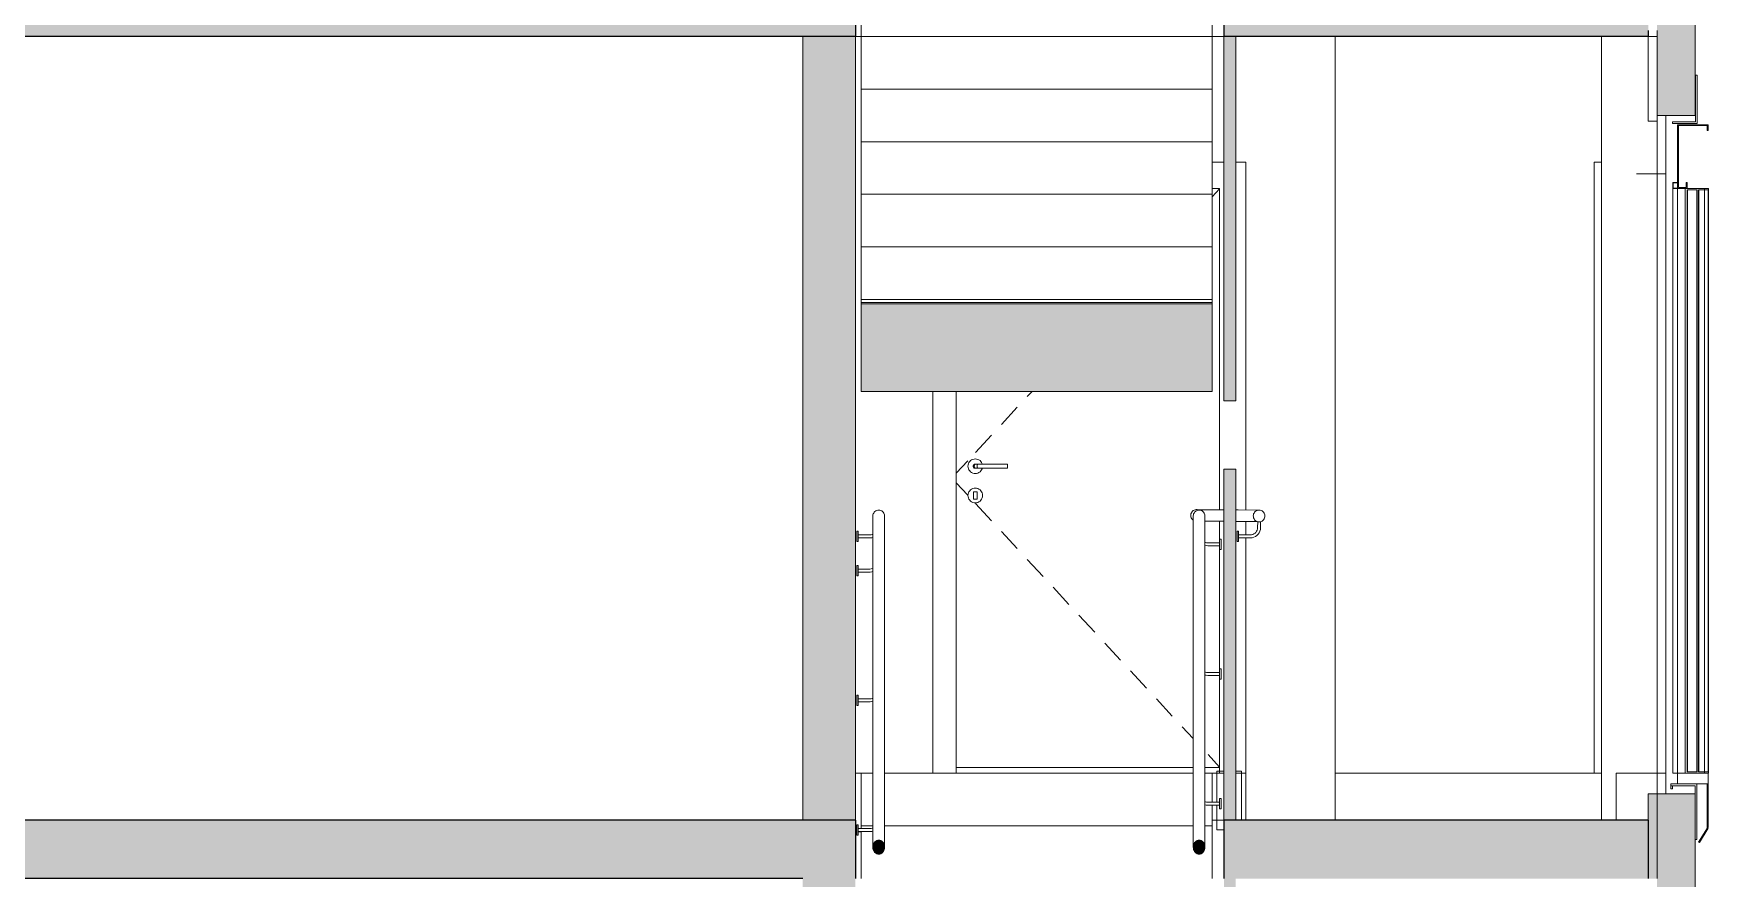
# Model space of a CAD drawing. Header units: metres. Extents: x -35.8 to 4.8, y -7.2 to 21.5.
# Drawn here: x -11.58 to -5.86, y 11.31 to 14.2 of the extents above; entities that cross this region are included whole.
import ezdxf

# ---------------------------------------------------------------- set-up
doc = ezdxf.new("R2010")
doc.units = ezdxf.units.M
doc.header["$MEASUREMENT"] = 0
doc.linetypes.add('STRICHLINIE', pattern=[0.75, 0.5, -0.25])
for name, color, linetype in [('A_Schnitt A Lift RB_1_120 Wand Innen tragend', 7, 'Continuous'), ('A_Schnitt A Lift RB_1_210 Decke', 7, 'Continuous'), ('A_Schnitt A Lift RB_1_270 Deckendurchbruchsymbol', 7, 'Continuous'), ('A_Schnitt A Lift RB_1_410 Treppe', 7, 'Continuous'), ('A_Schnitt A Lift RB_1_430 Aufzug', 7, 'Continuous'), ('A_Schnitt A Lift RB_1_450 Absturzsicherung', 7, 'Continuous')]:
    doc.layers.add(name, color=color, linetype=linetype)

msp = doc.modelspace()

# ---------------------------------------------------------------- hatches: boundary and pattern name
at = {"layer": 'A_Schnitt A Lift RB_1_120 Wand Innen tragend', "linetype": 'Continuous', "lineweight": 0, "true_color": 0x000000}
for points in [[(-8.775, 14.19), (-8.955, 14.19), (-8.955, 11.51), (-8.775, 11.51)], [(-8.775, 11.31), (-8.955, 11.31), (-8.955, 8.63), (-8.775, 8.63)]]:
    msp.add_hatch(color=18, dxfattribs=at).paths.add_polyline_path(points)
at = {"layer": 'A_Schnitt A Lift RB_1_210 Decke', "linetype": 'Continuous', "lineweight": 0, "true_color": 0x000000}
for points in [[(-11.7, 14.19), (-8.775, 14.19), (-8.775, 14.41), (-11.7, 14.41)], [(-7.515, 14.41), (-7.515, 14.19), (-6.065, 14.19), (-6.065, 14.41)], [(-11.7, 11.31), (-8.775, 11.31), (-8.775, 11.51), (-11.7, 11.51)], [(-7.515, 11.51), (-7.515, 11.31), (-6.065, 11.31), (-6.065, 11.51)]]:
    msp.add_hatch(color=18, dxfattribs=at).paths.add_polyline_path(points)
at = {"layer": 'A_Schnitt A Lift RB_1_410 Treppe', "linetype": 'Continuous', "lineweight": 0, "true_color": 0x000000}
for points in [[(-7.555, 13.275), (-8.755, 13.275), (-8.755, 12.9761), (-7.555, 12.9761)], [(-8.7147, 11.4216), (-8.715, 11.4174), (-8.7147, 11.4132), (-8.7138, 11.4092), (-8.7123, 11.4054), (-8.7103, 11.4019), (-8.7079, 11.399), (-8.705, 11.3966), (-8.7018, 11.3948), (-8.6985, 11.3937), (-8.695, 11.3934), (-8.6915, 11.3937), (-8.6882, 11.3948), (-8.685, 11.3966), (-8.6821, 11.399), (-8.6797, 11.4019), (-8.6777, 11.4054), (-8.6762, 11.4092), (-8.6753, 11.4132), (-8.675, 11.4174), (-8.6753, 11.4216), (-8.6762, 11.4256), (-8.6777, 11.4294), (-8.6797, 11.4328), (-8.6821, 11.4358), (-8.685, 11.4382), (-8.6882, 11.44), (-8.6915, 11.4411), (-8.695, 11.4414), (-8.6985, 11.4411), (-8.7018, 11.44), (-8.705, 11.4382), (-8.7079, 11.4358), (-8.7103, 11.4328), (-8.7123, 11.4294), (-8.7138, 11.4256)], [(-7.6197, 11.4216), (-7.62, 11.4174), (-7.6197, 11.4132), (-7.6188, 11.4092), (-7.6173, 11.4054), (-7.6153, 11.4019), (-7.6129, 11.399), (-7.61, 11.3966), (-7.6068, 11.3948), (-7.6035, 11.3937), (-7.6, 11.3934), (-7.5965, 11.3937), (-7.5932, 11.3948), (-7.59, 11.3966), (-7.5871, 11.399), (-7.5847, 11.4019), (-7.5827, 11.4054), (-7.5812, 11.4092), (-7.5803, 11.4132), (-7.58, 11.4174), (-7.5803, 11.4216), (-7.5812, 11.4256), (-7.5827, 11.4294), (-7.5847, 11.4328), (-7.5871, 11.4358), (-7.59, 11.4382), (-7.5932, 11.44), (-7.5965, 11.4411), (-7.6, 11.4414), (-7.6035, 11.4411), (-7.6068, 11.44), (-7.61, 11.4382), (-7.6129, 11.4358), (-7.6153, 11.4328), (-7.6173, 11.4294), (-7.6188, 11.4256)]]:
    msp.add_hatch(color=18, dxfattribs=at).paths.add_polyline_path(points)
at = {"layer": 'A_Schnitt A Lift RB_1_430 Aufzug', "linetype": 'Continuous', "lineweight": 0, "true_color": 0x000000}
for points in [[(-5.905, 13.92), (-5.905, 14.5), (-6.035, 14.5), (-6.035, 13.92)], [(-6.035, 11.6), (-6.065, 11.6), (-6.065, 11.31), (-6.035, 11.31)], [(-5.905, 11.6), (-6.035, 11.6), (-6.035, 11.04), (-5.905, 11.04)]]:
    msp.add_hatch(color=18, dxfattribs=at).paths.add_polyline_path(points)
at = {"layer": 'A_Schnitt A Lift RB_1_450 Absturzsicherung', "linetype": 'Continuous', "lineweight": 0, "true_color": 0x000000}
for points in [[(-7.475, 12.9433), (-7.475, 14.19), (-7.515, 14.19), (-7.515, 12.9433)], [(-7.515, 12.71), (-7.515, 11.51), (-7.475, 11.51), (-7.475, 12.71)], [(-7.515, 10.1053), (-7.475, 10.1053), (-7.475, 11.31), (-7.515, 11.31)]]:
    msp.add_hatch(color=18, dxfattribs=at).paths.add_polyline_path(points)

# ---------------------------------------------------------------- linework, layer by layer
at = {"layer": 'A_Schnitt A Lift RB_1_120 Wand Innen tragend', "color": 7, "linetype": 'Continuous', "lineweight": 18, "ltscale": 1000}
for p, q in [((-8.955, 14.19), (-8.955, 11.51)), ((-8.775, 14.19), (-8.775, 11.51)), ((-7.135, 11.51), (-7.135, 14.19)), ((-6.225, 11.51), (-6.225, 14.19))]:
    msp.add_line(p, q, dxfattribs=at)
at = {"layer": 'A_Schnitt A Lift RB_1_120 Wand Innen tragend', "color": 7, "linetype": 'Continuous', "lineweight": 13, "ltscale": 1000}
for p, q in [((-7.515, 13.76), (-7.555, 13.76)), ((-7.44, 13.76), (-7.475, 13.76)), ((-7.44, 12.5703), (-7.44, 13.76)), ((-6.25, 13.76), (-6.25, 11.67)), ((-6.25, 13.76), (-6.225, 13.76)), ((-7.555, 13.67), (-7.53, 13.67)), ((-7.53, 13.6688), (-7.555, 13.6418)), ((-7.53, 13.67), (-7.53, 12.5711)), ((-8.51, 12.9761), (-8.51, 11.67)), ((-8.43, 11.69), (-8.43, 12.9761)), ((-8.171, 12.9761), (-8.1874, 12.9584)), ((-8.2214, 12.9217), (-8.2757, 12.863)), ((-8.3097, 12.8263), (-8.364, 12.7675)), ((-8.3907, 12.7387), (-8.43, 12.6962)), ((-8.3896, 12.7243), (-8.39, 12.72)), ((-8.39, 12.72), (-8.3896, 12.7157)), ((-8.3885, 12.7286), (-8.3896, 12.7243)), ((-8.3896, 12.7157), (-8.3885, 12.7114)), ((-8.3867, 12.7325), (-8.3885, 12.7286)), ((-8.3885, 12.7114), (-8.3867, 12.7075)), ((-8.3842, 12.7361), (-8.3867, 12.7325)), ((-8.3811, 12.7392), (-8.3842, 12.7361)), ((-8.3775, 12.7417), (-8.3811, 12.7392)), ((-8.3736, 12.7435), (-8.3775, 12.7417)), ((-8.3693, 12.7446), (-8.3736, 12.7435)), ((-8.3719, 12.7212), (-8.372, 12.72)), ((-8.372, 12.72), (-8.3719, 12.7188)), ((-8.3716, 12.7224), (-8.3719, 12.7212)), ((-8.3719, 12.7188), (-8.3716, 12.7176)), ((-8.3711, 12.7235), (-8.3716, 12.7224)), ((-8.3716, 12.7176), (-8.3711, 12.7165)), ((-8.3704, 12.7245), (-8.3711, 12.7235)), ((-8.3711, 12.7165), (-8.3704, 12.7155)), ((-8.3695, 12.7254), (-8.3704, 12.7245)), ((-8.3704, 12.7155), (-8.3695, 12.7146)), ((-8.3685, 12.7261), (-8.3695, 12.7254)), ((-8.3695, 12.7146), (-8.3685, 12.7139)), ((-8.365, 12.745), (-8.3693, 12.7446)), ((-8.3686, 12.7212), (-8.3687, 12.72)), ((-8.3687, 12.72), (-8.3686, 12.7188)), ((-8.3684, 12.7224), (-8.3686, 12.7212)), ((-8.3686, 12.7188), (-8.3684, 12.7176)), ((-8.3674, 12.7266), (-8.3685, 12.7261)), ((-8.3685, 12.7139), (-8.3674, 12.7134)), ((-8.3679, 12.7235), (-8.3684, 12.7224)), ((-8.3684, 12.7176), (-8.3679, 12.7165)), ((-8.3673, 12.7245), (-8.3679, 12.7235)), ((-8.3679, 12.7165), (-8.3673, 12.7155)), ((-8.3662, 12.7269), (-8.3674, 12.7266)), ((-8.3674, 12.7134), (-8.3662, 12.7131)), ((-8.3665, 12.7254), (-8.3673, 12.7245)), ((-8.3673, 12.7155), (-8.3665, 12.7146)), ((-8.3656, 12.7261), (-8.3665, 12.7254)), ((-8.3665, 12.7146), (-8.3656, 12.7139)), ((-8.365, 12.727), (-8.3662, 12.7269)), ((-8.3662, 12.7131), (-8.365, 12.713)), ((-8.3607, 12.7446), (-8.365, 12.745)), ((-8.365, 12.727), (-8.3625, 12.727)), ((-8.365, 12.713), (-8.3625, 12.713)), ((-8.3625, 12.727), (-8.3555, 12.727)), ((-8.3625, 12.713), (-8.3555, 12.713)), ((-8.3564, 12.7435), (-8.3607, 12.7446)), ((-8.3589, 12.7224), (-8.3591, 12.7212)), ((-8.3591, 12.7212), (-8.3591, 12.72)), ((-8.3591, 12.72), (-8.3591, 12.7188)), ((-8.3591, 12.7188), (-8.3589, 12.7176)), ((-8.3586, 12.7235), (-8.3589, 12.7224)), ((-8.3589, 12.7176), (-8.3586, 12.7165)), ((-8.3583, 12.7245), (-8.3586, 12.7235)), ((-8.3586, 12.7165), (-8.3583, 12.7155)), ((-8.3578, 12.7254), (-8.3583, 12.7245)), ((-8.3583, 12.7155), (-8.3578, 12.7146)), ((-8.3573, 12.7261), (-8.3578, 12.7254)), ((-8.3578, 12.7146), (-8.3573, 12.7139)), ((-8.3525, 12.7417), (-8.3564, 12.7435)), ((-8.3555, 12.727), (-8.346, 12.727)), ((-8.3555, 12.713), (-8.346, 12.713)), ((-8.3489, 12.7392), (-8.3525, 12.7417)), ((-8.3458, 12.7361), (-8.3489, 12.7392)), ((-8.346, 12.727), (-8.255, 12.727)), ((-8.346, 12.713), (-8.255, 12.713)), ((-8.3433, 12.7325), (-8.3458, 12.7361)), ((-8.3415, 12.7286), (-8.3433, 12.7325)), ((-8.3433, 12.7075), (-8.3415, 12.7114)), ((-8.3411, 12.727), (-8.3415, 12.7286)), ((-8.3415, 12.7114), (-8.3411, 12.713)), ((-8.255, 12.727), (-8.255, 12.7269)), ((-8.255, 12.7269), (-8.255, 12.7266)), ((-8.255, 12.7266), (-8.255, 12.7261)), ((-8.255, 12.7261), (-8.255, 12.7254)), ((-8.255, 12.7254), (-8.255, 12.7245)), ((-8.255, 12.7245), (-8.255, 12.7235)), ((-8.255, 12.7235), (-8.255, 12.7224)), ((-8.255, 12.7224), (-8.255, 12.7212)), ((-8.255, 12.7212), (-8.255, 12.72)), ((-8.255, 12.72), (-8.255, 12.7188)), ((-8.255, 12.7188), (-8.255, 12.7176)), ((-8.255, 12.7176), (-8.255, 12.7165)), ((-8.255, 12.7165), (-8.255, 12.7155)), ((-8.255, 12.7155), (-8.255, 12.7146)), ((-8.255, 12.7146), (-8.255, 12.7139)), ((-8.255, 12.7139), (-8.255, 12.7134)), ((-8.255, 12.7134), (-8.255, 12.7131)), ((-8.255, 12.7131), (-8.255, 12.713)), ((-8.3907, 12.6213), (-8.43, 12.6638)), ((-8.3867, 12.7075), (-8.3842, 12.7039)), ((-8.3842, 12.7039), (-8.3811, 12.7008)), ((-8.3811, 12.7008), (-8.3775, 12.6983)), ((-8.3775, 12.6983), (-8.3736, 12.6965)), ((-8.3736, 12.6965), (-8.3693, 12.6954)), ((-8.3693, 12.6954), (-8.365, 12.695)), ((-8.365, 12.695), (-8.3607, 12.6954)), ((-8.3607, 12.6954), (-8.3564, 12.6965)), ((-8.3564, 12.6965), (-8.3525, 12.6983)), ((-8.3525, 12.6983), (-8.3489, 12.7008)), ((-8.3489, 12.7008), (-8.3458, 12.7039)), ((-8.3458, 12.7039), (-8.3433, 12.7075)), ((-8.3896, 12.6243), (-8.39, 12.62)), ((-8.39, 12.62), (-8.3896, 12.6157)), ((-8.3885, 12.6286), (-8.3896, 12.6243)), ((-8.3896, 12.6157), (-8.3885, 12.6114)), ((-8.3867, 12.6325), (-8.3885, 12.6286)), ((-8.3885, 12.6114), (-8.3867, 12.6075)), ((-8.3842, 12.6361), (-8.3867, 12.6325)), ((-8.3867, 12.6075), (-8.3842, 12.6039)), ((-8.3811, 12.6392), (-8.3842, 12.6361)), ((-8.3842, 12.6039), (-8.3811, 12.6008)), ((-8.3775, 12.6417), (-8.3811, 12.6392)), ((-8.3811, 12.6008), (-8.3775, 12.5983)), ((-8.3736, 12.6435), (-8.3775, 12.6417)), ((-8.3775, 12.5983), (-8.3736, 12.5965)), ((-8.3693, 12.6446), (-8.3736, 12.6435)), ((-8.3736, 12.5965), (-8.3693, 12.5954)), ((-8.371, 12.607), (-8.371, 12.633)), ((-8.371, 12.633), (-8.359, 12.633)), ((-8.359, 12.607), (-8.371, 12.607)), ((-8.365, 12.645), (-8.3693, 12.6446)), ((-8.3693, 12.5954), (-8.365, 12.595)), ((-8.3607, 12.6446), (-8.365, 12.645)), ((-8.365, 12.595), (-8.3607, 12.5954)), ((-8.3564, 12.6435), (-8.3607, 12.6446)), ((-8.3607, 12.5954), (-8.3564, 12.5965)), ((-8.359, 12.633), (-8.359, 12.607)), ((-8.3525, 12.6417), (-8.3564, 12.6435)), ((-8.3564, 12.5965), (-8.3525, 12.5983)), ((-8.3489, 12.6392), (-8.3525, 12.6417)), ((-8.3525, 12.5983), (-8.3489, 12.6008)), ((-8.3458, 12.6361), (-8.3489, 12.6392)), ((-8.3489, 12.6008), (-8.3458, 12.6039)), ((-8.3433, 12.6325), (-8.3458, 12.6361)), ((-8.3458, 12.6039), (-8.3433, 12.6075)), ((-8.3415, 12.6286), (-8.3433, 12.6325)), ((-8.3433, 12.6075), (-8.3415, 12.6114)), ((-8.3404, 12.6243), (-8.3415, 12.6286)), ((-8.3415, 12.6114), (-8.3404, 12.6157)), ((-8.34, 12.62), (-8.3404, 12.6243)), ((-8.3404, 12.6157), (-8.34, 12.62)), ((-8.3097, 12.5337), (-8.364, 12.5925)), ((-8.2214, 12.4383), (-8.2757, 12.497)), ((-7.53, 12.5314), (-7.53, 12.4707)), ((-7.44, 12.485), (-7.44, 12.5305)), ((-7.53, 12.4357), (-7.53, 12.0269)), ((-7.44, 11.67), (-7.44, 12.475)), ((-8.1331, 12.3429), (-8.1874, 12.4016)), ((-8.0448, 12.2475), (-8.0991, 12.3062)), ((-7.9565, 12.1521), (-8.0108, 12.2108)), ((-7.8682, 12.0567), (-7.9225, 12.1154)), ((-7.7799, 11.9612), (-7.8342, 12.02)), ((-7.53, 11.9919), (-7.53, 11.69)), ((-7.6916, 11.8658), (-7.7459, 11.9245)), ((-7.62, 11.7885), (-7.6576, 11.8291)), ((-8.43, 11.69), (-7.62, 11.69)), ((-8.43, 11.67), (-8.43, 11.69)), ((-7.58, 11.69), (-7.53, 11.69)), ((-7.53, 11.6912), (-7.5693, 11.7337)), ((-7.53, 11.69), (-7.53, 11.67)), ((-7.53, 11.67), (-7.555, 11.67)), ((-7.53, 11.67), (-7.515, 11.67)), ((-7.475, 11.67), (-7.44, 11.67)), ((-7.44, 11.67), (-7.44, 11.51)), ((-6.25, 11.67), (-6.225, 11.67))]:
    msp.add_line(p, q, dxfattribs=at)
at = {"layer": 'A_Schnitt A Lift RB_1_210 Decke', "color": 7, "linetype": 'Continuous', "lineweight": 25, "ltscale": 1000}
for p, q in [((-8.775, 14.41), (-8.775, 14.19)), ((-7.515, 14.41), (-7.515, 14.19)), ((-6.065, 14.21), (-6.065, 14.19)), ((-8.775, 14.19), (-8.955, 14.19)), ((-7.475, 14.19), (-7.515, 14.19)), ((-6.065, 14.19), (-7.475, 14.19)), ((-8.775, 11.51), (-8.955, 11.51)), ((-8.775, 11.51), (-8.775, 11.31)), ((-7.515, 11.51), (-7.515, 11.31)), ((-7.475, 11.51), (-7.515, 11.51)), ((-6.065, 11.51), (-7.475, 11.51)), ((-6.065, 11.51), (-6.065, 11.31))]:
    msp.add_line(p, q, dxfattribs=at)
at = {"layer": 'A_Schnitt A Lift RB_1_210 Decke', "color": 7, "linetype": 'Continuous', "lineweight": 13, "ltscale": 1000}
for p, q in [((-8.755, 14.19), (-8.775, 14.19)), ((-7.515, 14.19), (-7.555, 14.19))]:
    msp.add_line(p, q, dxfattribs=at)
at = {"layer": 'A_Schnitt A Lift RB_1_210 Decke', "color": 255, "linetype": 'Continuous', "lineweight": 13, "ltscale": 1000}
msp.add_line((-7.555, 11.51), (-7.515, 11.51), dxfattribs=at)
at = {"layer": 'A_Schnitt A Lift RB_1_210 Decke', "color": 7, "linetype": 'Continuous', "lineweight": 25, "ltscale": 1000, "flags": 128}
for points in [[(-8.955, 14.19), (-11.7, 14.19), (-14.69, 14.19)], [(-8.955, 11.51), (-11.7, 11.51), (-14.69, 11.51)], [(-8.955, 11.31), (-11.7, 11.31), (-15.66, 11.31)]]:
    msp.add_lwpolyline(points, dxfattribs=at)
at = {"layer": 'A_Schnitt A Lift RB_1_270 Deckendurchbruchsymbol', "color": 7, "linetype": 'Continuous', "lineweight": 13, "ltscale": 1000}
for p, q in [((-6.175, 14.19), (-6.035, 14.19)), ((-6.065, 13.9), (-6.065, 14.19)), ((-6.035, 13.9), (-6.065, 13.9)), ((-7.135, 11.67), (-6.25, 11.67)), ((-6.175, 11.67), (-6.035, 11.67)), ((-6.175, 11.51), (-6.175, 11.67))]:
    msp.add_line(p, q, dxfattribs=at)
at = {"layer": 'A_Schnitt A Lift RB_1_410 Treppe', "color": 7, "linetype": 'Continuous', "lineweight": 18, "ltscale": 1000}
for p, q in [((-8.755, 14.19), (-8.755, 14.3507)), ((-7.555, 14.19), (-7.555, 14.36)), ((-8.755, 14.19), (-7.555, 14.19)), ((-8.755, 14.18), (-8.755, 14.19)), ((-8.755, 14.01), (-8.755, 14.18)), ((-7.555, 14.18), (-7.555, 14.19)), ((-7.555, 14.01), (-7.555, 14.18)), ((-8.755, 14.01), (-7.555, 14.01)), ((-8.755, 14), (-8.755, 14.01)), ((-8.755, 13.83), (-8.755, 14)), ((-7.555, 14), (-7.555, 14.01)), ((-7.555, 13.83), (-7.555, 14)), ((-8.755, 13.83), (-7.555, 13.83)), ((-8.755, 13.82), (-8.755, 13.83)), ((-8.755, 13.65), (-8.755, 13.82)), ((-7.555, 13.82), (-7.555, 13.83)), ((-7.555, 13.65), (-7.555, 13.82)), ((-8.755, 13.65), (-7.555, 13.65)), ((-8.755, 13.64), (-8.755, 13.65)), ((-8.755, 13.47), (-8.755, 13.64)), ((-7.555, 13.64), (-7.555, 13.65)), ((-7.555, 13.47), (-7.555, 13.64)), ((-8.755, 13.47), (-7.555, 13.47)), ((-8.755, 13.46), (-8.755, 13.47)), ((-8.755, 13.29), (-8.755, 13.46)), ((-7.555, 13.46), (-7.555, 13.47)), ((-7.555, 13.29), (-7.555, 13.46)), ((-8.755, 13.29), (-8.755, 13.28)), ((-7.555, 13.29), (-8.755, 13.29)), ((-7.555, 13.29), (-7.555, 13.28)), ((-7.555, 13.28), (-8.755, 13.28)), ((-8.755, 13.275), (-8.755, 13.28)), ((-8.755, 13.275), (-8.755, 12.9761)), ((-7.555, 13.275), (-8.755, 13.275)), ((-7.555, 13.28), (-7.555, 13.275)), ((-7.555, 13.275), (-7.555, 12.9761)), ((-7.555, 12.9761), (-8.755, 12.9761)), ((-8.755, 11.49), (-8.755, 11.67)), ((-8.715, 11.67), (-8.755, 11.67)), ((-7.62, 11.67), (-8.675, 11.67)), ((-7.555, 11.67), (-7.58, 11.67)), ((-7.555, 11.5707), (-7.555, 11.67)), ((-7.555, 11.49), (-7.555, 11.5607)), ((-8.755, 11.49), (-8.715, 11.49)), ((-8.755, 11.4807), (-8.755, 11.49)), ((-8.755, 11.31), (-8.755, 11.4707)), ((-8.675, 11.49), (-7.62, 11.49)), ((-7.58, 11.49), (-7.555, 11.49)), ((-7.555, 11.48), (-7.555, 11.49)), ((-7.555, 11.31), (-7.555, 11.48))]:
    msp.add_line(p, q, dxfattribs=at)
at = {"layer": 'A_Schnitt A Lift RB_1_410 Treppe', "color": 7, "linetype": 'Continuous', "lineweight": 13, "ltscale": 1000}
for p, q in [((-8.7147, 12.5535), (-8.715, 12.55)), ((-8.715, 12.55), (-8.715, 11.4174)), ((-8.7138, 12.5568), (-8.7147, 12.5535)), ((-8.7123, 12.56), (-8.7138, 12.5568)), ((-8.7103, 12.5629), (-8.7123, 12.56)), ((-8.7079, 12.5653), (-8.7103, 12.5629)), ((-8.705, 12.5673), (-8.7079, 12.5653)), ((-8.7018, 12.5688), (-8.705, 12.5673)), ((-8.6985, 12.5697), (-8.7018, 12.5688)), ((-8.695, 12.57), (-8.6985, 12.5697)), ((-8.6915, 12.5697), (-8.695, 12.57)), ((-8.6882, 12.5688), (-8.6915, 12.5697)), ((-8.685, 12.5673), (-8.6882, 12.5688)), ((-8.6821, 12.5653), (-8.685, 12.5673)), ((-8.6797, 12.5629), (-8.6821, 12.5653)), ((-8.6777, 12.56), (-8.6797, 12.5629)), ((-8.6762, 12.5568), (-8.6777, 12.56)), ((-8.6753, 12.5535), (-8.6762, 12.5568)), ((-8.675, 12.55), (-8.6753, 12.5535)), ((-8.675, 12.55), (-8.675, 11.4174)), ((-7.6285, 12.5502), (-7.6284, 12.5537)), ((-7.6279, 12.5468), (-7.6285, 12.5502)), ((-7.6284, 12.5537), (-7.6278, 12.5572)), ((-7.6267, 12.5435), (-7.6279, 12.5468)), ((-7.6278, 12.5572), (-7.6266, 12.5604)), ((-7.625, 12.5405), (-7.6267, 12.5435)), ((-7.6266, 12.5604), (-7.6249, 12.5634)), ((-7.6227, 12.5378), (-7.625, 12.5405)), ((-7.62, 12.5379), (-7.625, 12.5405)), ((-7.6249, 12.5634), (-7.6226, 12.5661)), ((-7.6201, 12.5356), (-7.6227, 12.5378)), ((-7.62, 12.5367), (-7.6227, 12.5378)), ((-7.6226, 12.5661), (-7.6199, 12.5683)), ((-7.62, 12.55), (-7.6197, 12.5535)), ((-7.62, 11.4174), (-7.62, 12.55)), ((-7.6199, 12.5683), (-7.6169, 12.5701)), ((-7.6197, 12.5535), (-7.6188, 12.5568)), ((-7.6188, 12.5568), (-7.6173, 12.56)), ((-7.6173, 12.56), (-7.6153, 12.5629)), ((-7.6169, 12.5701), (-7.6136, 12.5712)), ((-7.6153, 12.5629), (-7.6129, 12.5653)), ((-7.6136, 12.5712), (-7.6102, 12.5718)), ((-7.6129, 12.5653), (-7.61, 12.5673)), ((-7.6102, 12.5718), (-7.6067, 12.5718)), ((-7.61, 12.5673), (-7.6068, 12.5688)), ((-7.6068, 12.5688), (-7.6035, 12.5697)), ((-7.6067, 12.5718), (-7.515, 12.5709)), ((-7.6035, 12.5697), (-7.6, 12.57)), ((-7.6033, 12.5712), (-7.6, 12.57)), ((-7.6033, 12.5712), (-7.515, 12.5707)), ((-7.6, 12.57), (-7.5965, 12.5697)), ((-7.5965, 12.5697), (-7.5932, 12.5688)), ((-7.5932, 12.5688), (-7.59, 12.5673)), ((-7.59, 12.5673), (-7.5871, 12.5653)), ((-7.5871, 12.5653), (-7.5847, 12.5629)), ((-7.5847, 12.5629), (-7.5827, 12.56)), ((-7.5827, 12.56), (-7.5812, 12.5568)), ((-7.5812, 12.5568), (-7.5803, 12.5535)), ((-7.5803, 12.5535), (-7.58, 12.55)), ((-7.58, 11.4174), (-7.58, 12.55)), ((-7.475, 12.5705), (-7.4662, 12.5704)), ((-7.475, 12.5705), (-7.395, 12.57)), ((-7.4147, 12.5535), (-7.415, 12.55)), ((-7.415, 12.55), (-7.4147, 12.5465)), ((-7.4138, 12.5568), (-7.4147, 12.5535)), ((-7.4147, 12.5465), (-7.4138, 12.5432)), ((-7.4123, 12.56), (-7.4138, 12.5568)), ((-7.4138, 12.5432), (-7.4123, 12.54)), ((-7.4103, 12.5629), (-7.4123, 12.56)), ((-7.4123, 12.54), (-7.4103, 12.5371)), ((-7.4079, 12.5653), (-7.4103, 12.5629)), ((-7.405, 12.5673), (-7.4079, 12.5653)), ((-7.4018, 12.5688), (-7.405, 12.5673)), ((-7.3985, 12.5697), (-7.4018, 12.5688)), ((-7.395, 12.57), (-7.3985, 12.5697)), ((-7.3915, 12.5697), (-7.395, 12.57)), ((-7.3882, 12.5688), (-7.3915, 12.5697)), ((-7.385, 12.5673), (-7.3882, 12.5688)), ((-7.3821, 12.5653), (-7.385, 12.5673)), ((-7.3797, 12.5629), (-7.3821, 12.5653)), ((-7.3777, 12.56), (-7.3797, 12.5629)), ((-7.3797, 12.5371), (-7.3777, 12.54)), ((-7.3762, 12.5568), (-7.3777, 12.56)), ((-7.3777, 12.54), (-7.3762, 12.5432)), ((-7.3753, 12.5535), (-7.3762, 12.5568)), ((-7.3762, 12.5432), (-7.3753, 12.5465)), ((-7.375, 12.55), (-7.3753, 12.5535)), ((-7.3753, 12.5465), (-7.375, 12.55)), ((-8.77, 12.4972), (-8.77, 12.4975)), ((-8.765, 12.4975), (-8.77, 12.4975)), ((-8.77, 12.4964), (-8.77, 12.4972)), ((-8.77, 12.4952), (-8.77, 12.4964)), ((-8.77, 12.4934), (-8.77, 12.4952)), ((-8.77, 12.4912), (-8.77, 12.4934)), ((-8.77, 12.4888), (-8.77, 12.4912)), ((-8.77, 12.486), (-8.77, 12.4888)), ((-8.77, 12.483), (-8.77, 12.486)), ((-8.77, 12.48), (-8.77, 12.483)), ((-8.765, 12.4972), (-8.765, 12.4975)), ((-8.765, 12.4964), (-8.765, 12.4972)), ((-8.765, 12.4952), (-8.765, 12.4964)), ((-8.765, 12.4934), (-8.765, 12.4952)), ((-8.765, 12.4912), (-8.765, 12.4934)), ((-8.765, 12.4888), (-8.765, 12.4912)), ((-8.765, 12.486), (-8.765, 12.4888)), ((-8.765, 12.483), (-8.765, 12.486)), ((-8.7252, 12.485), (-8.765, 12.485)), ((-8.765, 12.48), (-8.765, 12.483)), ((-8.7207, 12.4854), (-8.7252, 12.485)), ((-8.7165, 12.4865), (-8.7207, 12.4854)), ((-8.715, 12.4872), (-8.7165, 12.4865)), ((-7.58, 12.5319), (-7.515, 12.5316)), ((-7.58, 12.5318), (-7.515, 12.5312)), ((-7.475, 12.5315), (-7.4019, 12.5312)), ((-7.475, 12.5309), (-7.3986, 12.5303)), ((-7.47, 12.4972), (-7.47, 12.4975)), ((-7.465, 12.4975), (-7.47, 12.4975)), ((-7.47, 12.4964), (-7.47, 12.4972)), ((-7.47, 12.4952), (-7.47, 12.4964)), ((-7.47, 12.4934), (-7.47, 12.4952)), ((-7.47, 12.4912), (-7.47, 12.4934)), ((-7.47, 12.4888), (-7.47, 12.4912)), ((-7.47, 12.486), (-7.47, 12.4888)), ((-7.47, 12.483), (-7.47, 12.486)), ((-7.47, 12.48), (-7.47, 12.483)), ((-7.4691, 12.5309), (-7.395, 12.53)), ((-7.465, 12.4972), (-7.465, 12.4975)), ((-7.465, 12.4964), (-7.465, 12.4972)), ((-7.465, 12.4952), (-7.465, 12.4964)), ((-7.465, 12.4934), (-7.465, 12.4952)), ((-7.465, 12.4912), (-7.465, 12.4934)), ((-7.465, 12.4888), (-7.465, 12.4912)), ((-7.465, 12.486), (-7.465, 12.4888)), ((-7.465, 12.483), (-7.465, 12.486)), ((-7.4252, 12.485), (-7.465, 12.485)), ((-7.465, 12.48), (-7.465, 12.483)), ((-7.4207, 12.4854), (-7.4252, 12.485)), ((-7.4165, 12.4865), (-7.4207, 12.4854)), ((-7.4125, 12.4884), (-7.4165, 12.4865)), ((-7.4089, 12.4909), (-7.4125, 12.4884)), ((-7.4103, 12.5371), (-7.4079, 12.5347)), ((-7.4059, 12.4939), (-7.4089, 12.4909)), ((-7.4079, 12.5347), (-7.405, 12.5327)), ((-7.4025, 12.4832), (-7.4075, 12.4797)), ((-7.4034, 12.4975), (-7.4059, 12.4939)), ((-7.405, 12.5327), (-7.4018, 12.5312)), ((-7.4015, 12.5015), (-7.4034, 12.4975)), ((-7.3982, 12.4875), (-7.4025, 12.4832)), ((-7.4018, 12.5312), (-7.3985, 12.5303)), ((-7.4004, 12.5057), (-7.4015, 12.5015)), ((-7.4, 12.5102), (-7.4004, 12.5057)), ((-7.3999, 12.53), (-7.4, 12.5102)), ((-7.3997, 12.53), (-7.3999, 12.53)), ((-7.3993, 12.53), (-7.3997, 12.53)), ((-7.3988, 12.53), (-7.3993, 12.53)), ((-7.3982, 12.53), (-7.3988, 12.53)), ((-7.3985, 12.5303), (-7.395, 12.53)), ((-7.3975, 12.53), (-7.3982, 12.53)), ((-7.3947, 12.4925), (-7.3982, 12.4875)), ((-7.3967, 12.53), (-7.3975, 12.53)), ((-7.3959, 12.53), (-7.3967, 12.53)), ((-7.395, 12.53), (-7.3959, 12.53)), ((-7.395, 12.53), (-7.3915, 12.5303)), ((-7.3941, 12.53), (-7.395, 12.53)), ((-7.3921, 12.498), (-7.3947, 12.4925)), ((-7.3933, 12.53), (-7.3941, 12.53)), ((-7.3925, 12.53), (-7.3933, 12.53)), ((-7.3918, 12.53), (-7.3925, 12.53)), ((-7.3905, 12.5039), (-7.3921, 12.498)), ((-7.3912, 12.53), (-7.3918, 12.53)), ((-7.3915, 12.5303), (-7.3882, 12.5312)), ((-7.3907, 12.53), (-7.3912, 12.53)), ((-7.3903, 12.53), (-7.3907, 12.53)), ((-7.39, 12.5098), (-7.3905, 12.5039)), ((-7.3901, 12.53), (-7.3903, 12.53)), ((-7.39, 12.53), (-7.39, 12.5098)), ((-7.3882, 12.5312), (-7.385, 12.5327)), ((-7.385, 12.5327), (-7.3821, 12.5347)), ((-7.3821, 12.5347), (-7.3797, 12.5371)), ((-8.77, 12.477), (-8.77, 12.48)), ((-8.77, 12.474), (-8.77, 12.477)), ((-8.77, 12.4712), (-8.77, 12.474)), ((-8.77, 12.4688), (-8.77, 12.4712)), ((-8.77, 12.4666), (-8.77, 12.4688)), ((-8.77, 12.4648), (-8.77, 12.4666)), ((-8.77, 12.4636), (-8.77, 12.4648)), ((-8.77, 12.4628), (-8.77, 12.4636)), ((-8.77, 12.4625), (-8.77, 12.4628)), ((-8.765, 12.4625), (-8.77, 12.4625)), ((-8.765, 12.477), (-8.765, 12.48)), ((-8.765, 12.474), (-8.765, 12.477)), ((-8.7248, 12.475), (-8.765, 12.475)), ((-8.765, 12.4712), (-8.765, 12.474)), ((-8.765, 12.4688), (-8.765, 12.4712)), ((-8.765, 12.4666), (-8.765, 12.4688)), ((-8.765, 12.4648), (-8.765, 12.4666)), ((-8.765, 12.4636), (-8.765, 12.4648)), ((-8.765, 12.4628), (-8.765, 12.4636)), ((-8.765, 12.4625), (-8.765, 12.4628)), ((-8.7189, 12.4755), (-8.7248, 12.475)), ((-8.715, 12.4766), (-8.7189, 12.4755)), ((-7.58, 12.4604), (-7.5785, 12.4597)), ((-7.58, 12.4498), (-7.5761, 12.4487)), ((-7.5785, 12.4597), (-7.5743, 12.4586)), ((-7.5761, 12.4487), (-7.5702, 12.4482)), ((-7.5743, 12.4586), (-7.5698, 12.4582)), ((-7.5702, 12.4482), (-7.53, 12.4482)), ((-7.5698, 12.4582), (-7.53, 12.4582)), ((-7.53, 12.4707), (-7.53, 12.4704)), ((-7.53, 12.4707), (-7.525, 12.4707)), ((-7.53, 12.4704), (-7.53, 12.4697)), ((-7.53, 12.4697), (-7.53, 12.4684)), ((-7.53, 12.4684), (-7.53, 12.4666)), ((-7.53, 12.4666), (-7.53, 12.4645)), ((-7.53, 12.4645), (-7.53, 12.462)), ((-7.53, 12.462), (-7.53, 12.4592)), ((-7.53, 12.4592), (-7.53, 12.4562)), ((-7.53, 12.4562), (-7.53, 12.4532)), ((-7.53, 12.4532), (-7.53, 12.4502)), ((-7.53, 12.4502), (-7.53, 12.4472)), ((-7.53, 12.4472), (-7.53, 12.4445)), ((-7.53, 12.4445), (-7.53, 12.442)), ((-7.53, 12.442), (-7.53, 12.4398)), ((-7.53, 12.4398), (-7.53, 12.4381)), ((-7.53, 12.4381), (-7.53, 12.4368)), ((-7.53, 12.4368), (-7.53, 12.436)), ((-7.53, 12.436), (-7.53, 12.4357)), ((-7.53, 12.4357), (-7.525, 12.4357)), ((-7.525, 12.4707), (-7.525, 12.4704)), ((-7.525, 12.4704), (-7.525, 12.4697)), ((-7.525, 12.4697), (-7.525, 12.4684)), ((-7.525, 12.4684), (-7.525, 12.4666)), ((-7.525, 12.4666), (-7.525, 12.4645)), ((-7.525, 12.4645), (-7.525, 12.462)), ((-7.525, 12.462), (-7.525, 12.4592)), ((-7.525, 12.4592), (-7.525, 12.4562)), ((-7.525, 12.4562), (-7.525, 12.4532)), ((-7.525, 12.4532), (-7.525, 12.4502)), ((-7.525, 12.4502), (-7.525, 12.4472)), ((-7.525, 12.4472), (-7.525, 12.4445)), ((-7.525, 12.4445), (-7.525, 12.442)), ((-7.525, 12.442), (-7.525, 12.4398)), ((-7.525, 12.4398), (-7.525, 12.4381)), ((-7.525, 12.4381), (-7.525, 12.4368)), ((-7.525, 12.4368), (-7.525, 12.436)), ((-7.525, 12.436), (-7.525, 12.4357)), ((-7.47, 12.477), (-7.47, 12.48)), ((-7.47, 12.474), (-7.47, 12.477)), ((-7.47, 12.4712), (-7.47, 12.474)), ((-7.47, 12.4688), (-7.47, 12.4712)), ((-7.47, 12.4666), (-7.47, 12.4688)), ((-7.47, 12.4648), (-7.47, 12.4666)), ((-7.47, 12.4636), (-7.47, 12.4648)), ((-7.47, 12.4628), (-7.47, 12.4636)), ((-7.47, 12.4625), (-7.47, 12.4628)), ((-7.465, 12.4625), (-7.47, 12.4625)), ((-7.465, 12.477), (-7.465, 12.48)), ((-7.465, 12.474), (-7.465, 12.477)), ((-7.4248, 12.475), (-7.465, 12.475)), ((-7.465, 12.4712), (-7.465, 12.474)), ((-7.465, 12.4688), (-7.465, 12.4712)), ((-7.465, 12.4666), (-7.465, 12.4688)), ((-7.465, 12.4648), (-7.465, 12.4666)), ((-7.465, 12.4636), (-7.465, 12.4648)), ((-7.465, 12.4628), (-7.465, 12.4636)), ((-7.465, 12.4625), (-7.465, 12.4628)), ((-7.4189, 12.4755), (-7.4248, 12.475)), ((-7.413, 12.4771), (-7.4189, 12.4755)), ((-7.4075, 12.4797), (-7.413, 12.4771)), ((-8.77, 12.3804), (-8.77, 12.3807)), ((-8.765, 12.3807), (-8.77, 12.3807)), ((-8.77, 12.3797), (-8.77, 12.3804)), ((-8.77, 12.3784), (-8.77, 12.3797)), ((-8.77, 12.3766), (-8.77, 12.3784)), ((-8.77, 12.3745), (-8.77, 12.3766)), ((-8.77, 12.372), (-8.77, 12.3745)), ((-8.77, 12.3692), (-8.77, 12.372)), ((-8.77, 12.3662), (-8.77, 12.3692)), ((-8.77, 12.3632), (-8.77, 12.3662)), ((-8.765, 12.3804), (-8.765, 12.3807)), ((-8.765, 12.3797), (-8.765, 12.3804)), ((-8.765, 12.3784), (-8.765, 12.3797)), ((-8.765, 12.3766), (-8.765, 12.3784)), ((-8.765, 12.3745), (-8.765, 12.3766)), ((-8.765, 12.372), (-8.765, 12.3745)), ((-8.765, 12.3692), (-8.765, 12.372)), ((-8.765, 12.3662), (-8.765, 12.3692)), ((-8.7252, 12.3682), (-8.765, 12.3682)), ((-8.765, 12.3632), (-8.765, 12.3662)), ((-8.7207, 12.3686), (-8.7252, 12.3682)), ((-8.7165, 12.3697), (-8.7207, 12.3686)), ((-8.715, 12.3704), (-8.7165, 12.3697)), ((-8.77, 12.3602), (-8.77, 12.3632)), ((-8.77, 12.3572), (-8.77, 12.3602)), ((-8.77, 12.3545), (-8.77, 12.3572)), ((-8.77, 12.352), (-8.77, 12.3545)), ((-8.77, 12.3498), (-8.77, 12.352)), ((-8.77, 12.3481), (-8.77, 12.3498)), ((-8.77, 12.3468), (-8.77, 12.3481)), ((-8.77, 12.346), (-8.77, 12.3468)), ((-8.77, 12.3457), (-8.77, 12.346)), ((-8.765, 12.3457), (-8.77, 12.3457)), ((-8.765, 12.3602), (-8.765, 12.3632)), ((-8.765, 12.3572), (-8.765, 12.3602)), ((-8.7248, 12.3582), (-8.765, 12.3582)), ((-8.765, 12.3545), (-8.765, 12.3572)), ((-8.765, 12.352), (-8.765, 12.3545)), ((-8.765, 12.3498), (-8.765, 12.352)), ((-8.765, 12.3481), (-8.765, 12.3498)), ((-8.765, 12.3468), (-8.765, 12.3481)), ((-8.765, 12.346), (-8.765, 12.3468)), ((-8.765, 12.3457), (-8.765, 12.346)), ((-8.7189, 12.3587), (-8.7248, 12.3582)), ((-8.715, 12.3598), (-8.7189, 12.3587)), ((-7.53, 12.0269), (-7.53, 12.0267)), ((-7.53, 12.0269), (-7.525, 12.0269)), ((-7.53, 12.0267), (-7.53, 12.0259)), ((-7.53, 12.0259), (-7.53, 12.0246)), ((-7.53, 12.0246), (-7.53, 12.0229)), ((-7.53, 12.0229), (-7.53, 12.0207)), ((-7.525, 12.0269), (-7.525, 12.0267)), ((-7.525, 12.0267), (-7.525, 12.0259)), ((-7.525, 12.0259), (-7.525, 12.0246)), ((-7.525, 12.0246), (-7.525, 12.0229)), ((-7.525, 12.0229), (-7.525, 12.0207)), ((-7.58, 12.0167), (-7.5785, 12.016)), ((-7.58, 12.006), (-7.5761, 12.005)), ((-7.5785, 12.016), (-7.5743, 12.0148)), ((-7.5761, 12.005), (-7.5702, 12.0044)), ((-7.5743, 12.0148), (-7.5698, 12.0144)), ((-7.5702, 12.0044), (-7.53, 12.0044)), ((-7.5698, 12.0144), (-7.53, 12.0144)), ((-7.53, 12.0207), (-7.53, 12.0182)), ((-7.53, 12.0182), (-7.53, 12.0154)), ((-7.53, 12.0154), (-7.53, 12.0125)), ((-7.53, 12.0125), (-7.53, 12.0094)), ((-7.53, 12.0094), (-7.53, 12.0064)), ((-7.53, 12.0064), (-7.53, 12.0035)), ((-7.53, 12.0035), (-7.53, 12.0007)), ((-7.53, 12.0007), (-7.53, 11.9982)), ((-7.53, 11.9982), (-7.53, 11.996)), ((-7.53, 11.996), (-7.53, 11.9943)), ((-7.53, 11.9943), (-7.53, 11.993)), ((-7.53, 11.993), (-7.53, 11.9922)), ((-7.53, 11.9922), (-7.53, 11.9919)), ((-7.53, 11.9919), (-7.525, 11.9919)), ((-7.525, 12.0207), (-7.525, 12.0182)), ((-7.525, 12.0182), (-7.525, 12.0154)), ((-7.525, 12.0154), (-7.525, 12.0125)), ((-7.525, 12.0125), (-7.525, 12.0094)), ((-7.525, 12.0094), (-7.525, 12.0064)), ((-7.525, 12.0064), (-7.525, 12.0035)), ((-7.525, 12.0035), (-7.525, 12.0007)), ((-7.525, 12.0007), (-7.525, 11.9982)), ((-7.525, 11.9982), (-7.525, 11.996)), ((-7.525, 11.996), (-7.525, 11.9943)), ((-7.525, 11.9943), (-7.525, 11.993)), ((-7.525, 11.993), (-7.525, 11.9922)), ((-7.525, 11.9922), (-7.525, 11.9919)), ((-8.77, 11.9367), (-8.77, 11.9369)), ((-8.765, 11.9369), (-8.77, 11.9369)), ((-8.77, 11.9359), (-8.77, 11.9367)), ((-8.77, 11.9346), (-8.77, 11.9359)), ((-8.77, 11.9329), (-8.77, 11.9346)), ((-8.77, 11.9307), (-8.77, 11.9329)), ((-8.77, 11.9282), (-8.77, 11.9307)), ((-8.77, 11.9254), (-8.77, 11.9282)), ((-8.77, 11.9225), (-8.77, 11.9254)), ((-8.77, 11.9194), (-8.77, 11.9225)), ((-8.77, 11.9164), (-8.77, 11.9194)), ((-8.77, 11.9135), (-8.77, 11.9164)), ((-8.77, 11.9107), (-8.77, 11.9135)), ((-8.77, 11.9082), (-8.77, 11.9107)), ((-8.77, 11.906), (-8.77, 11.9082)), ((-8.765, 11.9367), (-8.765, 11.9369)), ((-8.765, 11.9359), (-8.765, 11.9367)), ((-8.765, 11.9346), (-8.765, 11.9359)), ((-8.765, 11.9329), (-8.765, 11.9346)), ((-8.765, 11.9307), (-8.765, 11.9329)), ((-8.765, 11.9282), (-8.765, 11.9307)), ((-8.765, 11.9254), (-8.765, 11.9282)), ((-8.765, 11.9225), (-8.765, 11.9254)), ((-8.7252, 11.9244), (-8.765, 11.9244)), ((-8.765, 11.9194), (-8.765, 11.9225)), ((-8.765, 11.9164), (-8.765, 11.9194)), ((-8.765, 11.9135), (-8.765, 11.9164)), ((-8.7248, 11.9144), (-8.765, 11.9144)), ((-8.765, 11.9107), (-8.765, 11.9135)), ((-8.765, 11.9082), (-8.765, 11.9107)), ((-8.765, 11.906), (-8.765, 11.9082)), ((-8.7207, 11.9248), (-8.7252, 11.9244)), ((-8.7189, 11.915), (-8.7248, 11.9144)), ((-8.7165, 11.926), (-8.7207, 11.9248)), ((-8.715, 11.916), (-8.7189, 11.915)), ((-8.715, 11.9267), (-8.7165, 11.926)), ((-8.77, 11.9043), (-8.77, 11.906)), ((-8.77, 11.903), (-8.77, 11.9043)), ((-8.77, 11.9022), (-8.77, 11.903)), ((-8.77, 11.9019), (-8.77, 11.9022)), ((-8.765, 11.9019), (-8.77, 11.9019)), ((-8.765, 11.9043), (-8.765, 11.906)), ((-8.765, 11.903), (-8.765, 11.9043)), ((-8.765, 11.9022), (-8.765, 11.903)), ((-8.765, 11.9019), (-8.765, 11.9022)), ((-7.58, 11.5729), (-7.5785, 11.5722)), ((-7.5785, 11.5722), (-7.5743, 11.5711)), ((-7.5743, 11.5711), (-7.5698, 11.5707)), ((-7.5698, 11.5707), (-7.53, 11.5707)), ((-7.53, 11.5832), (-7.53, 11.5829)), ((-7.53, 11.5832), (-7.525, 11.5832)), ((-7.53, 11.5829), (-7.53, 11.5821)), ((-7.53, 11.5821), (-7.53, 11.5808)), ((-7.53, 11.5808), (-7.53, 11.5791)), ((-7.53, 11.5791), (-7.53, 11.5769)), ((-7.53, 11.5769), (-7.53, 11.5744)), ((-7.53, 11.5744), (-7.53, 11.5717)), ((-7.53, 11.5717), (-7.53, 11.5687)), ((-7.53, 11.5687), (-7.53, 11.5657)), ((-7.53, 11.5657), (-7.53, 11.5626)), ((-7.525, 11.5832), (-7.525, 11.5829)), ((-7.525, 11.5829), (-7.525, 11.5821)), ((-7.525, 11.5821), (-7.525, 11.5808)), ((-7.525, 11.5808), (-7.525, 11.5791)), ((-7.525, 11.5791), (-7.525, 11.5769)), ((-7.525, 11.5769), (-7.525, 11.5744)), ((-7.525, 11.5744), (-7.525, 11.5717)), ((-7.525, 11.5717), (-7.525, 11.5687)), ((-7.525, 11.5687), (-7.525, 11.5657)), ((-7.525, 11.5657), (-7.525, 11.5626)), ((-7.58, 11.5622), (-7.5761, 11.5612)), ((-7.5761, 11.5612), (-7.5702, 11.5607)), ((-7.5702, 11.5607), (-7.53, 11.5607)), ((-7.53, 11.5626), (-7.53, 11.5597)), ((-7.53, 11.5597), (-7.53, 11.5569)), ((-7.53, 11.5569), (-7.53, 11.5544)), ((-7.53, 11.5544), (-7.53, 11.5523)), ((-7.53, 11.5523), (-7.53, 11.5505)), ((-7.53, 11.5505), (-7.53, 11.5492)), ((-7.53, 11.5492), (-7.53, 11.5485)), ((-7.53, 11.5485), (-7.53, 11.5482)), ((-7.53, 11.5482), (-7.525, 11.5482)), ((-7.525, 11.5626), (-7.525, 11.5597)), ((-7.525, 11.5597), (-7.525, 11.5569)), ((-7.525, 11.5569), (-7.525, 11.5544)), ((-7.525, 11.5544), (-7.525, 11.5523)), ((-7.525, 11.5523), (-7.525, 11.5505)), ((-7.525, 11.5505), (-7.525, 11.5492)), ((-7.525, 11.5492), (-7.525, 11.5485)), ((-7.525, 11.5485), (-7.525, 11.5482)), ((-8.77, 11.4929), (-8.77, 11.4932)), ((-8.765, 11.4932), (-8.77, 11.4932)), ((-8.77, 11.4921), (-8.77, 11.4929)), ((-8.77, 11.4908), (-8.77, 11.4921)), ((-8.77, 11.4891), (-8.77, 11.4908)), ((-8.77, 11.4869), (-8.77, 11.4891)), ((-8.77, 11.4844), (-8.77, 11.4869)), ((-8.77, 11.4817), (-8.77, 11.4844)), ((-8.77, 11.4787), (-8.77, 11.4817)), ((-8.77, 11.4757), (-8.77, 11.4787)), ((-8.77, 11.4726), (-8.77, 11.4757)), ((-8.77, 11.4697), (-8.77, 11.4726)), ((-8.77, 11.4669), (-8.77, 11.4697)), ((-8.77, 11.4644), (-8.77, 11.4669)), ((-8.77, 11.4623), (-8.77, 11.4644)), ((-8.77, 11.4605), (-8.77, 11.4623)), ((-8.77, 11.4592), (-8.77, 11.4605)), ((-8.77, 11.4585), (-8.77, 11.4592)), ((-8.77, 11.4582), (-8.77, 11.4585)), ((-8.765, 11.4582), (-8.77, 11.4582)), ((-8.765, 11.4929), (-8.765, 11.4932)), ((-8.765, 11.4921), (-8.765, 11.4929)), ((-8.765, 11.4908), (-8.765, 11.4921)), ((-8.765, 11.4891), (-8.765, 11.4908)), ((-8.765, 11.4869), (-8.765, 11.4891)), ((-8.765, 11.4844), (-8.765, 11.4869)), ((-8.765, 11.4817), (-8.765, 11.4844)), ((-8.765, 11.4787), (-8.765, 11.4817)), ((-8.7252, 11.4807), (-8.765, 11.4807)), ((-8.765, 11.4757), (-8.765, 11.4787)), ((-8.765, 11.4726), (-8.765, 11.4757)), ((-8.765, 11.4697), (-8.765, 11.4726)), ((-8.7248, 11.4707), (-8.765, 11.4707)), ((-8.765, 11.4669), (-8.765, 11.4697)), ((-8.765, 11.4644), (-8.765, 11.4669)), ((-8.765, 11.4623), (-8.765, 11.4644)), ((-8.765, 11.4605), (-8.765, 11.4623)), ((-8.765, 11.4592), (-8.765, 11.4605)), ((-8.765, 11.4585), (-8.765, 11.4592)), ((-8.765, 11.4582), (-8.765, 11.4585)), ((-8.7207, 11.4811), (-8.7252, 11.4807)), ((-8.7189, 11.4712), (-8.7248, 11.4707)), ((-8.7165, 11.4822), (-8.7207, 11.4811)), ((-8.715, 11.4722), (-8.7189, 11.4712)), ((-8.715, 11.4829), (-8.7165, 11.4822))]:
    msp.add_line(p, q, dxfattribs=at)
at = {"layer": 'A_Schnitt A Lift RB_1_410 Treppe', "color": 255, "linetype": 'Continuous', "lineweight": 0, "ltscale": 1000}
for p, q in [((-7.54, 11.6767), (-7.515, 11.6767)), ((-7.54, 11.6767), (-7.54, 11.5707)), ((-7.475, 11.6767), (-7.455, 11.6767)), ((-7.455, 11.6767), (-7.455, 11.51)), ((-7.54, 11.5607), (-7.54, 11.4767)), ((-7.515, 11.4767), (-7.54, 11.4767))]:
    msp.add_line(p, q, dxfattribs=at)
at = {"layer": 'A_Schnitt A Lift RB_1_410 Treppe', "color": 7, "linetype": 'Continuous', "lineweight": 13, "ltscale": 1000, "flags": 128}
for points in [[(-8.715, 11.4174), (-8.7147, 11.4132), (-8.7138, 11.4092), (-8.7123, 11.4054), (-8.7103, 11.4019), (-8.7079, 11.399), (-8.705, 11.3966), (-8.7018, 11.3948), (-8.6985, 11.3937), (-8.695, 11.3934), (-8.6915, 11.3937), (-8.6882, 11.3948), (-8.685, 11.3966), (-8.6821, 11.399), (-8.6797, 11.4019), (-8.6777, 11.4054), (-8.6762, 11.4092), (-8.6753, 11.4132), (-8.675, 11.4174), (-8.6753, 11.4216), (-8.6762, 11.4256), (-8.6777, 11.4294), (-8.6797, 11.4328), (-8.6821, 11.4358), (-8.685, 11.4382), (-8.6882, 11.44), (-8.6915, 11.4411), (-8.695, 11.4414), (-8.6985, 11.4411), (-8.7018, 11.44), (-8.705, 11.4382), (-8.7079, 11.4358), (-8.7103, 11.4328), (-8.7123, 11.4294), (-8.7138, 11.4256), (-8.7147, 11.4216)], [(-7.6197, 11.4132), (-7.6188, 11.4092), (-7.6173, 11.4054), (-7.6153, 11.4019), (-7.6129, 11.399), (-7.61, 11.3966), (-7.6068, 11.3948), (-7.6035, 11.3937), (-7.6, 11.3934), (-7.5965, 11.3937), (-7.5932, 11.3948), (-7.59, 11.3966), (-7.5871, 11.399), (-7.5847, 11.4019), (-7.5827, 11.4054), (-7.5812, 11.4092), (-7.5803, 11.4132), (-7.58, 11.4174), (-7.5803, 11.4216), (-7.5812, 11.4256), (-7.5827, 11.4294), (-7.5847, 11.4328), (-7.5871, 11.4358), (-7.59, 11.4382), (-7.5932, 11.44), (-7.5965, 11.4411), (-7.6, 11.4414), (-7.6035, 11.4411), (-7.6068, 11.44), (-7.61, 11.4382), (-7.6129, 11.4358), (-7.6153, 11.4328), (-7.6173, 11.4294), (-7.6188, 11.4256), (-7.6197, 11.4216), (-7.62, 11.4174)]]:
    msp.add_lwpolyline(points, close=True, dxfattribs=at)
at = {"layer": 'A_Schnitt A Lift RB_1_430 Aufzug', "color": 7, "linetype": 'Continuous', "lineweight": 18, "ltscale": 1000}
for p, q in [((-5.905, 14.5), (-5.905, 13.92)), ((-6.035, 13.92), (-6.035, 11.6)), ((-5.905, 13.92), (-6.035, 13.92)), ((-5.905, 11.6), (-6.035, 11.6)), ((-5.905, 11.6), (-5.905, 11.04))]:
    msp.add_line(p, q, dxfattribs=at)
at = {"layer": 'A_Schnitt A Lift RB_1_430 Aufzug', "color": 7, "linetype": 'Continuous', "lineweight": 13, "ltscale": 1000}
for p, q in [((-6.035, 14.21), (-6.035, 13.92)), ((-5.9035, 13.898), (-5.9035, 14.057)), ((-5.9035, 14.057), (-5.8975, 14.057)), ((-5.8975, 14.057), (-5.8975, 13.892)), ((-6.005, 13.92), (-6.005, 13.72)), ((-5.905, 13.92), (-6.005, 13.92)), ((-5.9825, 13.892), (-5.9825, 13.898)), ((-5.9825, 13.898), (-5.9035, 13.898)), ((-5.8975, 13.892), (-5.9825, 13.892)), ((-5.965, 13.67), (-5.965, 13.888)), ((-5.965, 13.888), (-5.86, 13.888)), ((-5.962, 13.885), (-5.962, 13.673)), ((-5.863, 13.885), (-5.962, 13.885)), ((-5.863, 13.868), (-5.863, 13.885)), ((-5.86, 13.868), (-5.863, 13.868)), ((-5.86, 13.888), (-5.86, 13.868)), ((-6.005, 13.72), (-6.105, 13.72)), ((-6.005, 13.72), (-6.005, 11.67)), ((-5.9805, 13.67), (-5.9805, 13.69)), ((-5.9805, 13.69), (-5.9795, 13.69)), ((-5.98, 13.6895), (-5.98, 13.6905)), ((-5.98, 13.6905), (-5.965, 13.6905)), ((-5.965, 13.6895), (-5.98, 13.6895)), ((-5.9795, 13.69), (-5.9795, 13.67)), ((-5.9655, 13.69), (-5.9655, 13.725)), ((-5.965, 13.6905), (-5.965, 13.6895)), ((-5.935, 13.673), (-5.935, 13.69)), ((-5.935, 13.69), (-5.932, 13.69)), ((-5.932, 13.69), (-5.932, 13.67)), ((-5.9795, 13.67), (-5.9805, 13.67)), ((-5.9805, 11.67), (-5.9805, 13.6695)), ((-5.9805, 13.6695), (-5.9655, 13.6695)), ((-5.98, 13.6695), (-5.98, 13.6705)), ((-5.98, 13.6705), (-5.9655, 13.6705)), ((-5.9655, 13.6695), (-5.98, 13.6695)), ((-5.9655, 13.6705), (-5.9655, 13.6695)), ((-5.9655, 13.6695), (-5.9655, 13.6705)), ((-5.9655, 13.6705), (-5.965, 13.6695)), ((-5.9655, 11.67), (-5.9655, 13.6695)), ((-5.9655, 13.6695), (-5.9645, 13.6695)), ((-5.9655, 13.6695), (-5.9655, 11.67)), ((-5.932, 13.67), (-5.965, 13.67)), ((-5.9645, 13.6695), (-5.9645, 11.67)), ((-5.9645, 13.6695), (-5.939, 13.6695)), ((-5.962, 13.673), (-5.935, 13.673)), ((-5.939, 11.67), (-5.939, 13.6695)), ((-5.939, 13.6695), (-5.873, 13.6695)), ((-5.939, 13.6695), (-5.939, 11.67)), ((-5.873, 11.67), (-5.873, 13.6695)), ((-5.873, 13.6695), (-5.8595, 13.6695)), ((-5.8595, 13.6695), (-5.8595, 11.67)), ((-5.8595, 13.665), (-5.859, 13.665)), ((-5.859, 13.665), (-5.859, 11.675)), ((-6.105, 11.67), (-6.005, 11.67)), ((-6.005, 11.67), (-6.005, 11.6)), ((-5.988, 11.6335), (-5.899, 11.6335)), ((-5.988, 11.6275), (-5.988, 11.6335)), ((-5.905, 11.6275), (-5.988, 11.6275)), ((-5.988, 11.6275), (-5.982, 11.6275)), ((-5.988, 11.6165), (-5.988, 11.6275)), ((-5.982, 11.6275), (-5.982, 11.6165)), ((-5.9655, 11.67), (-5.9805, 11.67)), ((-5.9645, 11.67), (-5.9655, 11.67)), ((-5.965, 11.6335), (-5.965, 11.67)), ((-5.965, 11.67), (-5.86, 11.67)), ((-5.86, 11.6335), (-5.965, 11.6335)), ((-5.939, 11.67), (-5.9645, 11.67)), ((-5.873, 11.67), (-5.939, 11.67)), ((-5.905, 11.4435), (-5.905, 11.6275)), ((-5.899, 11.6335), (-5.899, 11.4435)), ((-5.8595, 11.67), (-5.873, 11.67)), ((-5.863, 11.484), (-5.863, 11.6335)), ((-5.863, 11.6335), (-5.86, 11.6335)), ((-5.86, 11.67), (-5.86, 11.6335)), ((-5.86, 11.6335), (-5.86, 11.484)), ((-5.859, 11.675), (-5.8595, 11.675)), ((-6.065, 11.6), (-6.065, 11.51)), ((-6.035, 11.6), (-6.065, 11.6)), ((-6.035, 11.6), (-6.035, 11.31)), ((-6.005, 11.6), (-5.905, 11.6)), ((-5.982, 11.6165), (-5.988, 11.6165)), ((-5.8928, 11.4348), (-5.8628, 11.4838)), ((-5.8602, 11.4822), (-5.8902, 11.4332)), ((-5.86, 11.484), (-5.863, 11.484)), ((-5.8628, 11.4838), (-5.8602, 11.4822)), ((-5.899, 11.4435), (-5.905, 11.4435)), ((-5.8902, 11.4332), (-5.8928, 11.4348))]:
    msp.add_line(p, q, dxfattribs=at)
at = {"layer": 'A_Schnitt A Lift RB_1_430 Aufzug', "color": 7, "linetype": 'STRICHLINIE', "lineweight": 13, "ltscale": 1000}
for p, q in [((-5.932, 11.675), (-5.932, 13.665)), ((-5.932, 13.665), (-5.931, 13.665)), ((-5.931, 13.665), (-5.931, 11.675)), ((-5.931, 11.675), (-5.931, 13.665)), ((-5.931, 13.665), (-5.899, 13.665)), ((-5.899, 13.665), (-5.899, 11.675)), ((-5.899, 11.675), (-5.899, 13.665)), ((-5.899, 13.665), (-5.898, 13.665)), ((-5.898, 13.665), (-5.898, 11.675)), ((-5.893, 11.675), (-5.893, 13.665)), ((-5.893, 13.665), (-5.892, 13.665)), ((-5.892, 13.665), (-5.892, 11.675)), ((-5.892, 11.675), (-5.892, 13.665)), ((-5.892, 13.665), (-5.86, 13.665)), ((-5.86, 13.665), (-5.86, 11.675)), ((-5.86, 11.675), (-5.86, 13.665)), ((-5.86, 13.665), (-5.859, 13.665)), ((-5.859, 13.665), (-5.859, 11.675)), ((-5.931, 11.675), (-5.932, 11.675)), ((-5.899, 11.675), (-5.931, 11.675)), ((-5.898, 11.675), (-5.899, 11.675)), ((-5.892, 11.675), (-5.893, 11.675)), ((-5.86, 11.675), (-5.892, 11.675)), ((-5.859, 11.675), (-5.86, 11.675))]:
    msp.add_line(p, q, dxfattribs=at)
at = {"layer": 'A_Schnitt A Lift RB_1_450 Absturzsicherung', "color": 7, "linetype": 'Continuous', "lineweight": 18, "ltscale": 1000}
for p, q in [((-7.515, 14.19), (-7.515, 12.9433)), ((-7.475, 14.19), (-7.475, 12.9433)), ((-7.475, 12.9433), (-7.515, 12.9433)), ((-7.515, 12.71), (-7.515, 11.51)), ((-7.475, 12.71), (-7.515, 12.71)), ((-7.475, 12.71), (-7.475, 11.51))]:
    msp.add_line(p, q, dxfattribs=at)
at = {"layer": 'A_Schnitt A Lift RB_1_450 Absturzsicherung', "color": 7, "linetype": 'Continuous', "lineweight": 13, "ltscale": 1000}
for p, q in [((-8.775, 11.67), (-8.755, 11.67)), ((-8.775, 11.47), (-8.77, 11.47)), ((-8.765, 11.47), (-8.755, 11.47))]:
    msp.add_line(p, q, dxfattribs=at)

doc.saveas('drawing.dxf')
